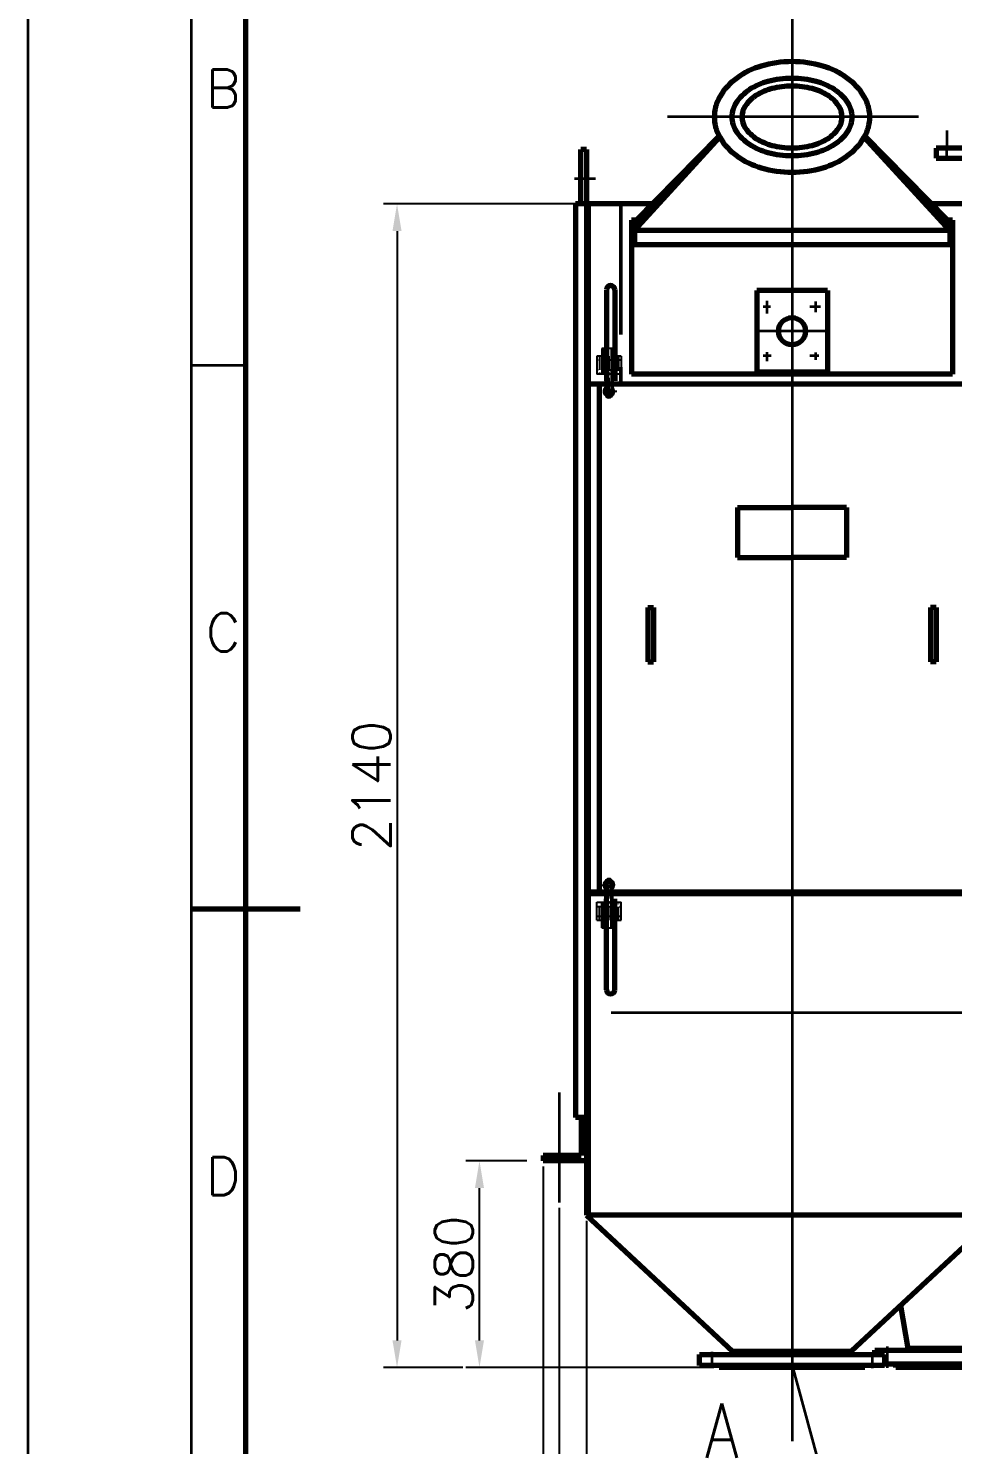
# Model space of a CAD drawing. Extents: x 0 to 8400, y -53 to 5887.
# Drawn here: x 0 to 1700, y 1933 to 4538 of the extents above; entities that cross this region are included whole.
import ezdxf

# ---------------------------------------------------------------- set-up
doc = ezdxf.new("R2010")
doc.units = 0
doc.header["$LTSCALE"] = 20
doc.header["$PDSIZE"] = -1
for name, pattern in [('ACAD_ISO02W100', [15, 12, -3]), ('ACAD_ISO08W100', [36, 24, -3, 6, -3]), ('CENTER', [2, 1.25, -0.25, 0.25, -0.25])]:
    doc.linetypes.add(name, pattern=pattern)
doc.layers.get('0').update_dxf_attribs({"linetype": 'CONTINUOUS'})
doc.layers.get('DEFPOINTS').update_dxf_attribs({"linetype": 'CONTINUOUS'})
doc.layers.add('GEOM1', color=7, linetype='CONTINUOUS')
for name, color, linetype, lineweight in [('M_EQUIP_D1', 3, 'CONTINUOUS', 35), ('M_EQUIP_E3', 3, 'ACAD_ISO08W100', 35), ('M_EQUIP_E5', 2, 'ACAD_ISO02W100', 50), ('M_EQUIP_E7', 7, 'CONTINUOUS', 70), ('M_EQUIP_TA5', 2, 'CONTINUOUS', 50)]:
    doc.layers.add(name, color=color, linetype=linetype, lineweight=lineweight)
doc.styles.add('S', font='simplex.shx', dxfattribs={"width": 0.8})
doc.styles.add('SIMPLEX', font='simplex')
doc.dimstyles.new('NORDIC-1-35-0', dxfattribs={"dimscale": 20, "dimtxt": 3.5, "dimasz": 2.5, "dimexe": 1.25, "dimexo": 0.5, "dimgap": 0.6, "dimtad": 1, "dimdec": 0, "dimdsep": 46, "dimtxsty": 'SIMPLEX', "dimcen": 2.5, "dimclrd": 256, "dimclre": 256, "dimclrt": 3, "dimadec": 1, "dimazin": 2, "dimtfac": 1, "dimtdec": 0, "dimtmove": 0, "dimatfit": 0, "dimfxl": 0, "dimtolj": 1, "dimtzin": 0, "dimarcsym": 0})

# ---------------------------------------------------------------- blocks, each defined once
blk = doc.blocks.new('LINKKU12')
at = {"layer": 'GEOM1', "color": 7, "linetype": 'Continuous'}
for p, q in [((13, 78.8), (-13, 78.8)), ((-13, 78.8), (-13, 31.6)), ((-10, 78.8), (-10, 31.6)), ((-7, 78.8), (-7, -4.7)), ((-4, 78.8), (-4, -4.7)), ((4, 78.8), (4, -4.7)), ((7, 78.8), (7, -4.7)), ((10, 78.8), (10, 31.6)), ((13, 78.8), (13, 31.6)), ((-13, 64.9), (-22.5, 64.9)), ((-22.5, 64.9), (-22.5, 31.6)), ((22.5, 64.9), (13, 64.9)), ((22.5, 64.9), (22.5, 31.6)), ((-7, 31.6), (-22.5, 31.6)), ((4, 31.6), (-4, 31.6)), ((22.5, 31.6), (7, 31.6))]:
    blk.add_line(p, q, dxfattribs=at)
at = {"layer": 'GEOM1', "color": 1, "linetype": 'CENTER'}
for p, q in [((20.5, 57.3), (-21.4, 57.3)), ((-17.5, 64.9), (-17.5, 34.4)), ((0, 64.9), (0, -11.7)), ((17.5, 64.9), (17.5, 35.9)), ((20.5, 39.2), (-20.3, 39.2)), ((14.3, 0), (-12.8, 0))]:
    blk.add_line(p, q, dxfattribs=at)
at = {"layer": 'GEOM1', "color": 7, "linetype": 'Continuous'}
blk.add_circle((0, 0), 4, dxfattribs=at)
for centre, radius, start, end in [((0, 0), 10, 134.427, 230.7702), ((0, 0), 10, 309.2298, 45.573), ((0, -4.7), 7, 180, 0), ((0, -4.7), 4, 180, 0)]:
    blk.add_arc(centre, radius, start, end, dxfattribs=at)
blk = doc.blocks.new('*D24')
at = {"layer": 'DEFPOINTS', "color": 0, "linetype": 'Continuous', "lineweight": 35, "transparency": 16777216}
for p in [(2154.7, 4565.2), (1404.7, 4507), (2154.7, 4507)]:
    blk.add_point(p, dxfattribs=at)
at = {"layer": 'M_EQUIP_D1', "color": 3, "linetype": 'Continuous', "lineweight": -2, "transparency": 16777216}
for p, q in [((1404.7, 4517), (1404.7, 4590.2)), ((2154.7, 4517), (2154.7, 4590.2)), ((1454.7, 4565.2), (2104.7, 4565.2))]:
    blk.add_line(p, q, dxfattribs=at)
at = {"layer": 'M_EQUIP_D1', "color": 3, "linetype": 'Continuous', "lineweight": 35, "transparency": 16777216}
for points in [[(1454.7, 4573.5), (1454.7, 4556.8), (1404.7, 4565.2)], [(2104.7, 4573.5), (2104.7, 4556.8), (2154.7, 4565.2)]]:
    blk.add_solid(points, dxfattribs=at)
at = {"layer": 'M_EQUIP_D1', "color": 3, "linetype": 'Continuous', "lineweight": 35, "transparency": 16777216, "insert": (1779.7, 4612.2), "char_height": 70, "attachment_point": 5, "style": 'SIMPLEX'}
blk.add_mtext('\\A1;750', dxfattribs=at)
blk = doc.blocks.new('*D28')
at = {"layer": 'DEFPOINTS', "color": 0, "linetype": 'Continuous', "lineweight": 35, "transparency": 16777216}
for p in [(829.8, 2454.9), (926.7, 2454.9), (1270.7, 2074.9)]:
    blk.add_point(p, dxfattribs=at)
at = {"layer": 'M_EQUIP_D1', "color": 3, "linetype": 'Continuous', "lineweight": -2, "transparency": 16777216}
for p, q in [((916.7, 2454.9), (804.8, 2454.9)), ((829.8, 2124.9), (829.8, 2404.9)), ((1260.7, 2074.9), (804.8, 2074.9))]:
    blk.add_line(p, q, dxfattribs=at)
at = {"layer": 'M_EQUIP_D1', "color": 3, "linetype": 'Continuous', "lineweight": 35, "transparency": 16777216}
for points in [[(821.5, 2404.9), (838.2, 2404.9), (829.8, 2454.9)], [(821.5, 2124.9), (838.2, 2124.9), (829.8, 2074.9)]]:
    blk.add_solid(points, dxfattribs=at)
at = {"layer": 'M_EQUIP_D1', "color": 3, "linetype": 'Continuous', "lineweight": 35, "transparency": 16777216, "insert": (782.8, 2264.9), "char_height": 70, "attachment_point": 5, "rotation": 90, "style": 'SIMPLEX'}
blk.add_mtext('\\A1;380', dxfattribs=at)
blk = doc.blocks.new('*D29')
at = {"layer": 'DEFPOINTS', "color": 0, "linetype": 'Continuous', "lineweight": 35, "transparency": 16777216}
for p in [(1089.7, 4214.9), (678.2, 2074.9), (809.4, 2074.9)]:
    blk.add_point(p, dxfattribs=at)
at = {"layer": 'M_EQUIP_D1', "color": 3, "linetype": 'Continuous', "lineweight": -2, "transparency": 16777216}
for p, q in [((1079.7, 4214.9), (653.2, 4214.9)), ((678.2, 4164.9), (678.2, 2124.9)), ((799.4, 2074.9), (653.2, 2074.9))]:
    blk.add_line(p, q, dxfattribs=at)
at = {"layer": 'M_EQUIP_D1', "color": 3, "linetype": 'Continuous', "lineweight": 35, "transparency": 16777216}
for points in [[(669.8, 4164.9), (686.5, 4164.9), (678.2, 4214.9)], [(669.8, 2124.9), (686.5, 2124.9), (678.2, 2074.9)]]:
    blk.add_solid(points, dxfattribs=at)
at = {"layer": 'M_EQUIP_D1', "color": 3, "linetype": 'Continuous', "lineweight": 35, "transparency": 16777216, "insert": (631.2, 3144.9), "char_height": 70, "attachment_point": 5, "rotation": 90, "style": 'SIMPLEX'}
blk.add_mtext('\\A1;2140', dxfattribs=at)
blk = doc.blocks.new('*D42')
at = {"layer": 'DEFPOINTS', "color": 0, "linetype": 'Continuous', "lineweight": 35, "transparency": 16777216}
for p in [(1026.7, 2354.9), (3282.7, 2354.9), (3282.7, 1695.7)]:
    blk.add_point(p, dxfattribs=at)
at = {"layer": 'M_EQUIP_D1', "color": 3, "linetype": 'Continuous', "lineweight": -2, "transparency": 16777216}
for p, q in [((1026.7, 2344.9), (1026.7, 1670.7)), ((3282.7, 2344.9), (3282.7, 1670.7)), ((1076.7, 1695.7), (3232.7, 1695.7))]:
    blk.add_line(p, q, dxfattribs=at)
at = {"layer": 'M_EQUIP_D1', "color": 3, "linetype": 'Continuous', "lineweight": 35, "transparency": 16777216}
for points in [[(1076.7, 1704), (1076.7, 1687.3), (1026.7, 1695.7)], [(3232.7, 1704), (3232.7, 1687.3), (3282.7, 1695.7)]]:
    blk.add_solid(points, dxfattribs=at)
at = {"layer": 'M_EQUIP_D1', "color": 3, "linetype": 'Continuous', "lineweight": 35, "transparency": 16777216, "insert": (2155.3, 1742.7), "char_height": 70, "attachment_point": 5, "style": 'SIMPLEX'}
blk.add_mtext('\\A1;2256', dxfattribs=at)
blk = doc.blocks.new('*D43')
at = {"layer": 'DEFPOINTS', "color": 0, "linetype": 'Continuous', "lineweight": 35, "transparency": 16777216}
for p in [(976.7, 2378.6), (3332.7, 2367.1), (3332.7, 1529.8)]:
    blk.add_point(p, dxfattribs=at)
at = {"layer": 'M_EQUIP_D1', "color": 3, "linetype": 'Continuous', "lineweight": -2, "transparency": 16777216}
for p, q in [((976.7, 2368.6), (976.7, 1504.8)), ((3332.7, 2357.1), (3332.7, 1504.8)), ((1026.7, 1529.8), (3282.7, 1529.8))]:
    blk.add_line(p, q, dxfattribs=at)
at = {"layer": 'M_EQUIP_D1', "color": 3, "linetype": 'Continuous', "lineweight": 35, "transparency": 16777216}
for points in [[(1026.7, 1538.1), (1026.7, 1521.4), (976.7, 1529.8)], [(3282.7, 1538.1), (3282.7, 1521.4), (3332.7, 1529.8)]]:
    blk.add_solid(points, dxfattribs=at)
at = {"layer": 'M_EQUIP_D1', "color": 3, "linetype": 'Continuous', "lineweight": 35, "transparency": 16777216, "insert": (2151.7, 1576.8), "char_height": 70, "attachment_point": 5, "style": 'SIMPLEX'}
blk.add_mtext('\\A1;2356', dxfattribs=at)
blk = doc.blocks.new('*D44')
at = {"layer": 'DEFPOINTS', "color": 0, "linetype": 'Continuous', "lineweight": 35, "transparency": 16777216}
for p in [(946.7, 2454.9), (3362.7, 2454.9), (3362.7, 1367.6)]:
    blk.add_point(p, dxfattribs=at)
at = {"layer": 'M_EQUIP_D1', "color": 3, "linetype": 'Continuous', "lineweight": -2, "transparency": 16777216}
for p, q in [((946.7, 2444.9), (946.7, 1342.6)), ((3362.7, 2444.9), (3362.7, 1342.6)), ((996.7, 1367.6), (3312.7, 1367.6))]:
    blk.add_line(p, q, dxfattribs=at)
at = {"layer": 'M_EQUIP_D1', "color": 3, "linetype": 'Continuous', "lineweight": 35, "transparency": 16777216}
for points in [[(996.7, 1376), (996.7, 1359.3), (946.7, 1367.6)], [(3312.7, 1376), (3312.7, 1359.3), (3362.7, 1367.6)]]:
    blk.add_solid(points, dxfattribs=at)
at = {"layer": 'M_EQUIP_D1', "color": 3, "linetype": 'Continuous', "lineweight": 35, "transparency": 16777216, "insert": (2143.4, 1414.6), "char_height": 70, "attachment_point": 5, "style": 'SIMPLEX'}
blk.add_mtext('\\A1;2416', dxfattribs=at)
blk = doc.blocks.new('cutarrow')
at = {"color": 0, "linetype": 'Continuous', "lineweight": 50}
blk.add_line((-8, 0), (0, 0), dxfattribs=at)
blk.add_solid([(-3.5, 0.75), (-3.5, -0.75), (0, 0)], dxfattribs=at)
at = {"color": 0, "linetype": 'Continuous', "lineweight": 50, "style": 'SIMPLEX', "width": 0.8}
blk.add_attdef('A', (-8, 1), '', height=5, dxfattribs=at)
blk = doc.blocks.new('13482806')
at = {"layer": 'M_EQUIP_E3', "linetype": 'ACAD_ISO08W100', "lineweight": 35}
blk.add_lwpolyline([(0, 0), (0, -2701.3)], dxfattribs=at)
blk = doc.blocks.new('A$C6B5D6665')
at = {"color": 3, "linetype": 'Continuous', "lineweight": 35}
for p, q in [((20, 198.56), (15, 198.56)), ((20, 148.56), (15, 148.56))]:
    blk.add_line(p, q, dxfattribs=at)
at = {"color": 7, "linetype": 'Continuous', "lineweight": 70}
blk.add_line((25, 148.56), (15, 148.56), dxfattribs=at)
at = {"color": 3, "linetype": 'Continuous', "lineweight": 35}
for points in [[(420, 0), (0, 0), (0, 297), (420, 297)], [(415, 5), (15, 5), (15, 292), (415, 292)]]:
    blk.add_lwpolyline(points, close=True, dxfattribs=at)
at = {"color": 7, "linetype": 'Continuous', "lineweight": 70}
blk.add_lwpolyline([(410, 10), (20, 10), (20, 287), (410, 287)], close=True, dxfattribs=at)
at = {"color": 3, "linetype": 'Continuous', "lineweight": 35, "style": 'S'}
for s, p in [('B', (16.35, 222.27)), ('C', (16.35, 172.27)), ('D', (16.35, 122.27))]:
    blk.add_text(s, height=3.5, dxfattribs=at).set_placement(p)

msp = doc.modelspace()

# ---------------------------------------------------------------- linework, layer by layer
at = {"layer": 'M_EQUIP_D1', "linetype": 'Continuous', "lineweight": 35}
for p, q in [((1741.5, 2727.4), (1072, 2727.4)), ((1404.7, 2078.9), (1503.1, 1716.4))]:
    msp.add_line(p, q, dxfattribs=at)
at = {"layer": 'M_EQUIP_E3', "linetype": 'ACAD_ISO08W100', "lineweight": 35}
for p, q in [((1404.7, 4507), (1404.7, 1939.4)), ((1637.5, 4374.9), (1175.9, 4374.9)), ((1689.7, 4350.1), (1689.7, 4322.8)), ((1004.8, 4261.8), (1043.5, 4261.8)), ((1365, 4025.8), (1351.9, 4025.8)), ((1358.1, 4036.9), (1358.1, 4013.4)), ((1456.9, 4025.8), (1437.2, 4025.8)), ((1448.1, 4035.8), (1448.1, 4016)), ((1469.7, 3980.8), (1339.7, 3980.8)), ((1366.1, 3935.4), (1351.9, 3935.4)), ((1358.1, 3942.2), (1358.1, 3925.9)), ((1454.1, 3935.4), (1437.2, 3935.4)), ((1448.1, 3941.8), (1448.1, 3928.1)), ((976.7, 2580.5), (976.7, 2378.6)), ((1579.7, 2113.6), (1579.7, 2074.6)), ((1257.2, 2103.9), (1257.2, 2073.9)), ((1552.2, 2102.7), (1552.2, 2073.9))]:
    msp.add_line(p, q, dxfattribs=at)
at = {"layer": 'M_EQUIP_E3', "color": 3, "linetype": 'Continuous', "lineweight": 35}
msp.add_line((1689.7, 4294.8), (1689.7, 4322.2), dxfattribs=at)
at = {"layer": 'M_EQUIP_E3', "linetype": 'ACAD_ISO08W100', "lineweight": 35}
msp.add_lwpolyline([(1404.7, 4590.2), (1404.7, 1939.4)], dxfattribs=at)
at = {"layer": 'M_EQUIP_E5', "linetype": 'ACAD_ISO02W100', "lineweight": 50}
msp.add_line((1089.7, 4214.9), (1089.7, 3883.2), dxfattribs=at)
at = {"layer": 'M_EQUIP_E7', "linetype": 'Continuous', "lineweight": 70}
for p, q in [((1114.7, 4165.9), (1271.8, 4337.7)), ((1117.6, 4183.7), (1270.7, 4339.7)), ((1694.7, 4165.9), (1537.6, 4337.7)), ((1691.9, 4183.7), (1538.7, 4339.7)), ((1016.5, 4214.9), (1016.5, 4314.9)), ((1026.5, 4314.9), (1016.5, 4314.9)), ((1026.5, 4314.9), (1026.5, 4164.9)), ((1889.7, 4317.3), (1669.7, 4317.3)), ((1669.7, 4317.3), (1669.7, 4299.3)), ((1669.7, 4299.3), (1889.7, 4299.3)), ((1148.2, 4214.9), (1006.7, 4214.9)), ((1006.7, 4214.9), (1006.7, 2534.9)), ((1026.7, 4214.9), (1026.7, 2354.9)), ((1029.7, 4214.9), (1029.7, 2354.9)), ((1779.7, 4214.9), (1661.2, 4214.9)), ((1118.8, 4184.9), (1109.7, 4184.9)), ((1109.7, 4184.9), (1109.7, 3901.7)), ((1114.7, 4176.7), (1114.7, 4139.8)), ((1694.7, 4176.7), (1694.7, 4139.8)), ((1699.7, 4184.9), (1699.7, 3901.7)), ((1694.7, 4165.9), (1114.7, 4165.9)), ((1694.7, 4139.8), (1114.7, 4139.8)), ((1063.5, 4057.2), (1063.7, 3889.7)), ((1078.5, 4057.3), (1078.7, 3889.8)), ((1339.7, 4055.8), (1339.7, 3905.8)), ((1469.7, 4055.8), (1339.7, 4055.8)), ((1469.7, 4055.8), (1469.7, 3905.8)), ((1779.7, 3883.2), (1026.7, 3883.2)), ((1049.7, 3883.2), (1049.7, 2949.3)), ((1699.7, 3901.7), (1109.7, 3901.7)), ((1469.7, 3905.8), (1339.7, 3905.8)), ((1304.7, 3656.8), (1404.7, 3656.8)), ((1304.7, 3656.8), (1304.7, 3564.8)), ((1504.7, 3656.8), (1404.7, 3656.8)), ((1504.7, 3656.8), (1504.7, 3564.8)), ((1304.7, 3564.8), (1404.7, 3564.8)), ((1504.7, 3564.8), (1404.7, 3564.8)), ((1139.7, 3472.8), (1139.7, 3372.8)), ((1139.7, 3472.8), (1149.7, 3472.8)), ((1149.7, 3472.8), (1149.7, 3372.8)), ((1659.7, 3472.8), (1659.7, 3372.8)), ((1669.7, 3472.8), (1659.7, 3472.8)), ((1669.7, 3472.8), (1669.7, 3372.8)), ((1139.7, 3372.8), (1149.7, 3372.8)), ((1669.7, 3372.8), (1659.7, 3372.8)), ((1779.7, 2949.3), (1029.7, 2949.3)), ((1779.7, 2946.4), (1029.7, 2946.4)), ((1063.5, 2769.6), (1063.7, 2937.1)), ((1078.5, 2769.6), (1078.7, 2937.1)), ((1026.7, 2534.9), (1006.7, 2534.9)), ((1016.7, 2534.9), (1016.7, 2464.9)), ((1016.7, 2464.9), (946.7, 2464.9)), ((946.7, 2464.9), (946.7, 2454.9)), ((1026.7, 2454.9), (946.7, 2454.9)), ((1026.7, 2354.9), (1295.2, 2104.9)), ((1782.7, 2354.9), (1026.7, 2354.9)), ((1782.7, 2354.9), (1514.3, 2104.9)), ((1618.3, 2109.8), (1604.9, 2189.3)), ((1234.7, 2078.9), (1234.7, 2098.9)), ((1234.7, 2098.9), (1574.7, 2098.9)), ((1295.2, 2104.9), (1514.3, 2104.9)), ((1557.2, 2107.1), (2002.2, 2107.1)), ((1618.3, 2109.8), (1941.5, 2109.8)), ((1618.3, 2109.8), (1618.3, 2107.1)), ((1937.7, 2109.8), (1621.8, 2109.8)), ((1574.7, 2078.9), (1234.7, 2078.9)), ((1270.7, 2074.9), (1270.7, 2078.9)), ((1538.7, 2074.9), (1270.7, 2074.9)), ((1538.7, 2078.9), (1538.7, 2074.9)), ((1984.7, 2081.1), (1574.7, 2081.1)), ((1595.9, 2075), (1595.9, 2081.1)), ((1964.7, 2074.8), (1595.9, 2075))]:
    msp.add_line(p, q, dxfattribs=at)
at = {"layer": 'M_EQUIP_E7', "color": 7, "linetype": 'Continuous', "lineweight": 70}
for p, q in [((1699.7, 4184.9), (1690.7, 4184.9)), ((1557.2, 2098.9), (1557.2, 2107.1)), ((1574.7, 2098.9), (1574.7, 2078.9))]:
    msp.add_line(p, q, dxfattribs=at)
at = {"layer": 'M_EQUIP_E7', "linetype": 'Continuous', "lineweight": 70}
for points in [[(1547.7, 4374.9, 0.132587), (1537.7, 4411.9, 0.106701), (1505.8, 4446.8, 0.083134), (1461.3, 4468.4, 0.071762), (1404.7, 4476.6, 0.071762), (1348.1, 4468.4, 0.083134), (1303.6, 4446.8, 0.106701), (1271.7, 4411.9, 0.132587), (1261.7, 4374.9, 0.132587), (1271.7, 4337.9, 0.106701), (1303.6, 4303, 0.083134), (1348.1, 4281.3, 0.071762), (1404.7, 4273.2, 0.071762), (1461.3, 4281.3, 0.083134), (1505.8, 4303, 0.106701), (1537.7, 4337.9, 0.132587)], [(1404.7, 4303.8, 0.064992), (1448.9, 4309.6, 0.077798), (1483.1, 4324.6, 0.107177), (1508, 4349.5, 0.144379), (1515.5, 4374.9, 0.144379), (1508, 4400.2, 0.107177), (1483.1, 4425.1, 0.077798), (1448.9, 4440.2, 0.064992), (1404.7, 4445.9, 0.064992), (1360.5, 4440.2, 0.077798), (1326.4, 4425.1, 0.107177), (1301.4, 4400.2, 0.144379), (1293.9, 4374.9, 0.144379), (1301.4, 4349.5, 0.107177), (1326.4, 4324.6, 0.077798), (1360.5, 4309.6, 0.064992)], [(1404.7, 4318.1, 0.062566), (1441.6, 4322.7, 0.075738), (1469.9, 4334.7, 0.107088), (1490.7, 4354.8, 0.149029), (1496.9, 4374.9, 0.149029), (1490.7, 4395, 0.107088), (1469.9, 4415, 0.075738), (1441.6, 4427, 0.062566), (1404.7, 4431.7, 0.062566), (1367.9, 4427, 0.075738), (1339.6, 4415, 0.107088), (1318.7, 4395, 0.149029), (1312.6, 4374.9, 0.149029), (1318.7, 4354.8, 0.107088), (1339.6, 4334.7, 0.075738), (1367.9, 4322.7, 0.062566)]]:
    msp.add_lwpolyline(points, format="xyb", close=True, dxfattribs=at)
msp.add_lwpolyline([(1295.2, 2098.9), (1295.2, 2104.9)], dxfattribs=at)
msp.add_lwpolyline([(1514.3, 2104.9), (1514.3, 2098.9, 0.414214)], format="xyb", dxfattribs=at)
msp.add_circle((1404.7, 3980.8), 25, dxfattribs=at)
for centre, radius, start, end in [((1124.7, 4176.7), 10, 135.535, 180), ((1071, 4057.3), 7.5, 0.0625, 180.0625), ((1071, 2769.6), 7.5, 179.9375, 359.9375)]:
    msp.add_arc(centre, radius, start, end, dxfattribs=at)
at = {"layer": 'M_EQUIP_E7', "color": 7, "linetype": 'Continuous', "lineweight": 70}
msp.add_arc((1684.7, 4176.7), 10, 360, 44.465, dxfattribs=at)

# ---------------------------------------------------------------- block references
at = {"linetype": 'Continuous', "lineweight": 50}
msp.add_blockref('13482806', (1404.7, 4590.2), dxfattribs=at)
at = {"layer": 'M_EQUIP_E7', "lineweight": 35, "xscale": 20, "yscale": 20, "zscale": 20}
msp.add_blockref('A$C6B5D6665', (0, -53.4), dxfattribs=at)
at = {"layer": 'M_EQUIP_E7', "color": 1, "linetype": 'Continuous'}
msp.add_blockref('LINKKU12', (1067.9, 3870.1), dxfattribs=at)
at = {"layer": 'M_EQUIP_E7', "color": 1, "linetype": 'Continuous', "rotation": 180}
msp.add_blockref('LINKKU12', (1067.9, 2962.3), dxfattribs=at)
at = {"layer": 'M_EQUIP_TA5', "linetype": 'Continuous', "lineweight": 50}
ref = msp.add_blockref('cutarrow', (1404.7, 1888.9), dxfattribs=dict(at, xscale=20, yscale=20, zscale=20))
ref.add_attrib('A', 'A', (1244.7, 1908.9), dxfattribs={"layer": '0', "color": 0, "linetype": 'Continuous', "lineweight": 50, "height": 100, "rotation": 359.9726, "style": 'SIMPLEX', "width": 0.8})

# ---------------------------------------------------------------- dimensions: what is measured, and where the dimension line sits
at = {"layer": 'M_EQUIP_D1', "linetype": 'Continuous', "lineweight": 35}
dim = msp.add_linear_dim(base=(2154.7, 4565.2), p1=(1404.7, 4507), p2=(2154.7, 4507), dimstyle='NORDIC-1-35-0', override={"dimtxsty": 'SIMPLEX'}, dxfattribs=at)
dim.commit()
dim.dimension.update_dxf_attribs({"geometry": '*D24', "text_midpoint": (1779.7, 4612.2)})
dim = msp.add_linear_dim(base=(678.2, 2074.9), p1=(1089.7, 4214.9), p2=(809.4, 2074.9), angle=90, dimstyle='NORDIC-1-35-0', override={"dimtxsty": 'SIMPLEX'}, dxfattribs=at)
dim.commit()
dim.dimension.update_dxf_attribs({"geometry": '*D29', "text_midpoint": (631.2, 3144.9)})
dim = msp.add_linear_dim(base=(829.8, 2454.9), p1=(1270.7, 2074.9), p2=(926.7, 2454.9), angle=90, dimstyle='NORDIC-1-35-0', override={"dimtxsty": 'SIMPLEX'}, dxfattribs=at)
dim.commit()
dim.dimension.update_dxf_attribs({"geometry": '*D28', "text_midpoint": (829.8, 2264.9), "dimtype": 160})
for base, p1, p2, picture, middle in [((3362.7, 1367.6), (946.7, 2454.9), (3362.7, 2454.9), '*D44', (2143.4, 1367.6)), ((3332.7, 1529.8), (976.7, 2378.6), (3332.7, 2367.1), '*D43', (2151.7, 1529.8)), ((3282.7, 1695.7), (1026.7, 2354.9), (3282.7, 2354.9), '*D42', (2155.3, 1695.7))]:
    dim = msp.add_linear_dim(base=base, p1=p1, p2=p2, dimstyle='NORDIC-1-35-0', override={"dimtxsty": 'SIMPLEX'}, dxfattribs=at)
    dim.commit()
    dim.dimension.update_dxf_attribs({"geometry": picture, "text_midpoint": middle, "dimtype": 160})

doc.saveas('drawing.dxf')
